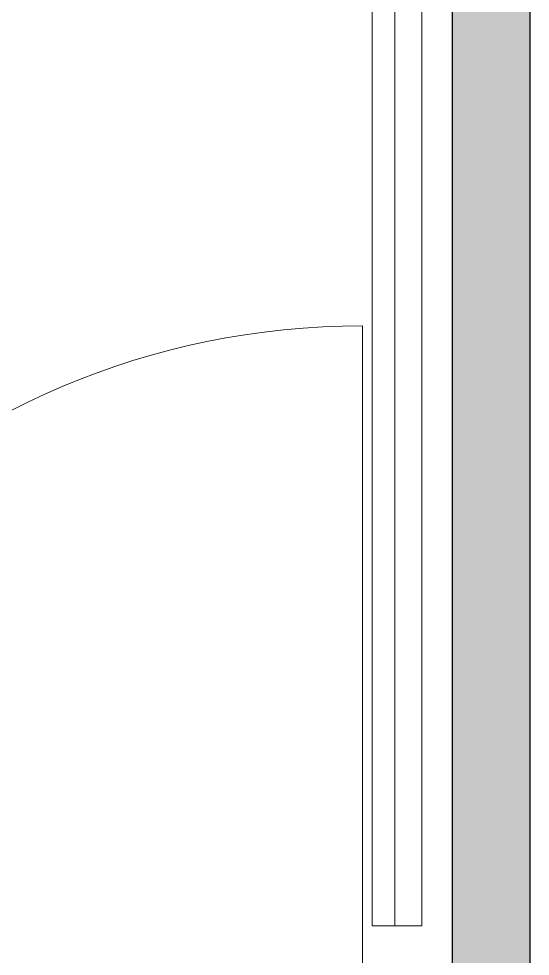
# Model space of a CAD drawing. Header units: millimetres. Extents: x 79795 to 317870, y -36033 to 97293.
# Drawn here: x 159021 to 159691, y 30045 to 31271 of the extents above; entities that cross this region are included whole.
import ezdxf

# ---------------------------------------------------------------- set-up
doc = ezdxf.new("R2010")
doc.units = ezdxf.units.MM
doc.header["$MEASUREMENT"] = 0
for name, color, linetype, lineweight in [('CSM-STL-XX-ZZ-M3-A-XXXX-00001_detached _19_04_21__rvt-1-Level 4$0$A-DOOR', 4, 'CONTINUOUS', 9), ('CSM-STL-XX-ZZ-M3-A-XXXX-00001_detached _19_04_21__rvt-1-Level 4$0$A-WALL-PATT', 7, 'CONTINUOUS', 9), ('CSM-STL-XX-ZZ-M3-A-XXXX-00001_detached _19_04_21__rvt-1-Level 4$0$I-FURN', 8, 'CONTINUOUS', 9), ('CSM-STL-XX-ZZ-M3-A-XXXX-00001_detached _19_04_21__rvt-1-Level 4$0$I-WALL', 7, 'CONTINUOUS', 9)]:
    doc.layers.add(name, color=color, linetype=linetype, lineweight=lineweight)

msp = doc.modelspace()

# ---------------------------------------------------------------- hatches: boundary and pattern name
at = {"layer": 'CSM-STL-XX-ZZ-M3-A-XXXX-00001_detached _19_04_21__rvt-1-Level 4$0$A-WALL-PATT'}
msp.add_hatch(color=256, dxfattribs=at).paths.add_polyline_path([(159588.8, 29859.3), (159690.8, 29859.3), (159690.8, 34245.3), (159588.8, 34245.3), (159588.8, 30532)], flags=0)

# ---------------------------------------------------------------- linework, layer by layer
at = {"layer": 'CSM-STL-XX-ZZ-M3-A-XXXX-00001_detached _19_04_21__rvt-1-Level 4$0$A-DOOR'}
msp.add_line((159471.3, 29859.3), (159471.3, 30869.3), dxfattribs=at)
msp.add_arc((159471.3, 29859.3), 1010, 90, 180, dxfattribs=at)
at = {"layer": 'CSM-STL-XX-ZZ-M3-A-XXXX-00001_detached _19_04_21__rvt-1-Level 4$0$I-FURN'}
for p, q in [((159483.8, 30084.9), (159483.8, 32484.9)), ((159513.8, 32484.9), (159513.8, 30084.9)), ((159513.8, 32484.9), (159513.8, 30084.9)), ((159548.8, 30084.9), (159548.8, 32484.9)), ((159513.8, 30084.9), (159483.8, 30084.9)), ((159513.8, 30084.9), (159548.8, 30084.9))]:
    msp.add_line(p, q, dxfattribs=at)
at = {"layer": 'CSM-STL-XX-ZZ-M3-A-XXXX-00001_detached _19_04_21__rvt-1-Level 4$0$I-WALL', "lineweight": 30}
for p, q in [((159588.8, 34245.3), (159588.8, 29859.3)), ((159690.8, 29859.3), (159690.8, 34245.3))]:
    msp.add_line(p, q, dxfattribs=at)

doc.saveas('drawing.dxf')
